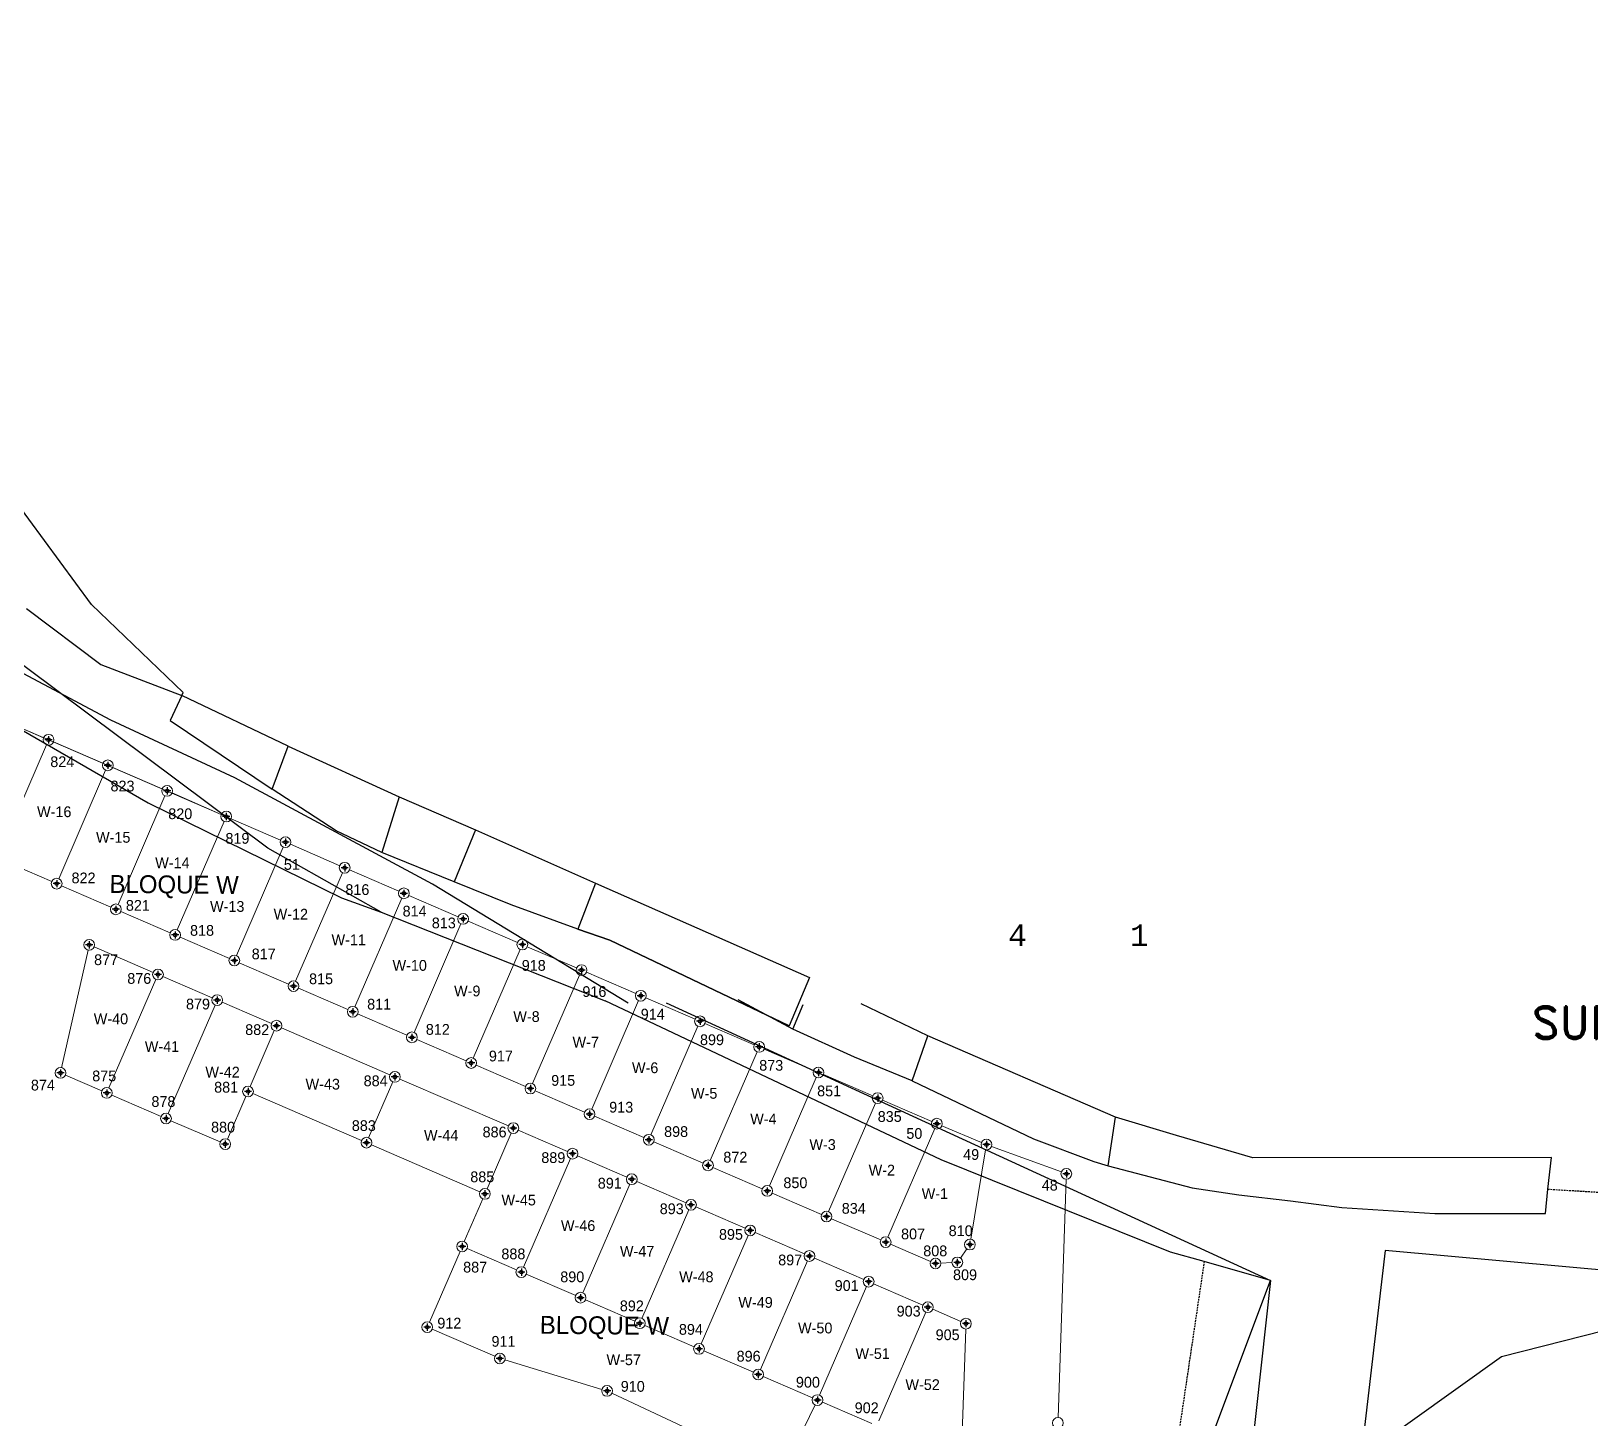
# Model space of a CAD drawing. Header units: millimetres. Extents: x 612074 to 614541, y 1316471 to 1317841.
# Drawn here: x 613195.4 to 613413, y 1317613.4 to 1317807 of the extents above; entities that cross this region are included whole.
import ezdxf
from ezdxf.enums import TextEntityAlignment as Align

# ---------------------------------------------------------------- set-up
doc = ezdxf.new("R2010")
doc.units = ezdxf.units.MM
doc.linetypes.add('HIDDEN', pattern=[0.375, 0.25, -0.125])
doc.layers.add('CAPA ROJA', color=1, linetype='Continuous')
doc.styles.add('HUECA1', font='HUECA1.shx')
doc.styles.add('MONOTXT4', font='Monotxt4.shx')
doc.styles.add('Styledgn003', font='dgn003.shx')

msp = doc.modelspace()

# ---------------------------------------------------------------- linework, layer by layer
at = {"layer": 'CAPA ROJA', "color": 1, "linetype": 'Continuous'}
for p, q in [((613203.87, 1317727), (613145.01, 1317806.96)), ((613194.78, 1317726.43), (613205.14, 1317718.61)), ((613216.62, 1317714.71), (613203.87, 1317727)), ((613206.54, 1317710.84), (613184.86, 1317722.39)), ((613228.47, 1317693.01), (613187.82, 1317723.33)), ((613205.14, 1317718.61), (613216.47, 1317714.3)), ((613183.66, 1317715.55), (613211.75, 1317699.31)), ((613216.47, 1317714.3), (613214.85, 1317710.79)), ((613216.47, 1317714.3), (613216.62, 1317714.71)), ((613231.31, 1317707.25), (613216.47, 1317714.3)), ((613223.87, 1317702.82), (613206.54, 1317710.84)), ((613214.85, 1317710.79), (613229.07, 1317701.25)), ((613229.07, 1317701.25), (613231.31, 1317707.25)), ((613231.31, 1317707.25), (613246.75, 1317700.14)), ((613251.41, 1317688), (613223.87, 1317702.82)), ((613237.97, 1317695.41), (613229.07, 1317701.25)), ((613211.75, 1317699.31), (613238.73, 1317686.06)), ((613246.75, 1317700.14), (613244.37, 1317692.42)), ((613246.75, 1317700.14), (613257.42, 1317695.57)), ((613244.37, 1317692.42), (613237.97, 1317695.41)), ((613257.42, 1317695.57), (613254.43, 1317688.3)), ((613257.42, 1317695.57), (613274.13, 1317688.11)), ((613244.27, 1317684.08), (613228.47, 1317693.01)), ((613254.43, 1317688.3), (613244.37, 1317692.42)), ((613278.7, 1317671.39), (613251.41, 1317688)), ((613262.4, 1317685.11), (613254.43, 1317688.3)), ((613274.13, 1317688.11), (613271.7, 1317681.71)), ((613274.13, 1317688.11), (613304.01, 1317674.97)), ((613238.73, 1317686.06), (613244.27, 1317684.08)), ((613271.7, 1317681.71), (613262.4, 1317685.11)), ((613244.27, 1317684.08), (613275.51, 1317671.71)), ((613271.7, 1317681.71), (613276.17, 1317680.19)), ((613276.17, 1317680.19), (613271.7, 1317681.71)), ((613276.17, 1317680.19), (613301.16, 1317668.21)), ((613301.16, 1317668.21), (613276.17, 1317680.19)), ((613304.01, 1317674.97), (613301.16, 1317668.21)), ((613322.37, 1317649.55), (613275.51, 1317671.71)), ((613283.99, 1317671.41), (613368.31, 1317632.69)), ((613301.67, 1317667.76), (613294.06, 1317671.83)), ((613301.67, 1317667.76), (613303.11, 1317671.2)), ((613320.49, 1317666.81), (613311.21, 1317671.28)), ((613310.28, 1317663.84), (613301.67, 1317667.76)), ((613318.34, 1317660.55), (613320.49, 1317666.81)), ((613346.68, 1317655.47), (613320.49, 1317666.81)), ((613318.34, 1317660.55), (613310.28, 1317663.84)), ((613318.34, 1317660.55), (613335.25, 1317652.47)), ((613345.66, 1317648.67), (613346.68, 1317655.47)), ((613355.2, 1317652.9), (613346.68, 1317655.47)), ((613335.25, 1317652.47), (613343.65, 1317649.31)), ((613365.86, 1317649.81), (613355.2, 1317652.9)), ((613354.34, 1317636.63), (613322.37, 1317649.55)), ((613343.65, 1317649.31), (613345.66, 1317648.67)), ((613345.66, 1317648.67), (613357.37, 1317645.64)), ((613407.51, 1317649.85), (613365.86, 1317649.81)), ((613406.97, 1317645.45), (613407.51, 1317649.85)), ((613357.37, 1317645.64), (613363.87, 1317644.64)), ((613363.87, 1317644.64), (613371.11, 1317643.83)), ((613371.11, 1317643.83), (613378.25, 1317642.9)), ((613406.65, 1317642.06), (613406.97, 1317645.45)), ((613378.25, 1317642.9), (613391.23, 1317642.06)), ((613391.23, 1317642.06), (613406.65, 1317642.06)), ((613359.05, 1317635.34), (613354.34, 1317636.63)), ((613368.31, 1317632.69), (613359.05, 1317635.34)), ((613384.31, 1317636.87), (613380.94, 1317608.11)), ((613439.4, 1317631.94), (613384.31, 1317636.87)), ((613352.15, 1317589.8), (613368.31, 1317632.69)), ((613368.31, 1317632.69), (613357.28, 1317532.31)), ((613400.54, 1317622.11), (613439.4, 1317631.94)), ((613380.94, 1317608.11), (613400.54, 1317622.11))]:
    msp.add_line(p, q, dxfattribs=at)
at = {"layer": 'CAPA ROJA', "color": 1, "linetype": 'Continuous', "lineweight": -3}
for p, q in [((613203.87, 1317727), (613145.01, 1317806.96)), ((613194.78, 1317726.43), (613205.14, 1317718.61)), ((613216.62, 1317714.71), (613203.87, 1317727)), ((613228.47, 1317693.01), (613187.82, 1317723.33)), ((613205.14, 1317718.61), (613216.47, 1317714.3)), ((613183.66, 1317715.55), (613211.75, 1317699.31)), ((613216.47, 1317714.3), (613214.85, 1317710.79)), ((613216.47, 1317714.3), (613216.62, 1317714.71)), ((613231.31, 1317707.25), (613216.47, 1317714.3)), ((613214.85, 1317710.79), (613229.07, 1317701.25)), ((613229.07, 1317701.25), (613231.31, 1317707.25)), ((613231.31, 1317707.25), (613246.75, 1317700.14)), ((613237.97, 1317695.41), (613229.07, 1317701.25)), ((613211.75, 1317699.31), (613238.73, 1317686.06)), ((613246.75, 1317700.14), (613244.37, 1317692.42)), ((613246.75, 1317700.14), (613257.42, 1317695.57)), ((613244.37, 1317692.42), (613237.97, 1317695.41)), ((613257.42, 1317695.57), (613254.43, 1317688.3)), ((613257.42, 1317695.57), (613274.13, 1317688.11)), ((613244.27, 1317684.08), (613228.47, 1317693.01)), ((613254.43, 1317688.3), (613244.37, 1317692.42)), ((613262.4, 1317685.11), (613254.43, 1317688.3)), ((613274.13, 1317688.11), (613271.7, 1317681.71)), ((613274.13, 1317688.11), (613304.01, 1317674.97)), ((613238.73, 1317686.06), (613244.27, 1317684.08)), ((613271.7, 1317681.71), (613262.4, 1317685.11)), ((613244.27, 1317684.08), (613275.51, 1317671.71)), ((613276.17, 1317680.19), (613271.7, 1317681.71)), ((613271.7, 1317681.71), (613276.17, 1317680.19)), ((613301.16, 1317668.21), (613276.17, 1317680.19)), ((613276.17, 1317680.19), (613301.16, 1317668.21)), ((613304.01, 1317674.97), (613301.16, 1317668.21))]:
    msp.add_line(p, q, dxfattribs=at)
at = {"layer": 'CAPA ROJA', "color": 1, "linetype": 'Continuous', "lineweight": 13}
for p, q in [((613230.22, 1317694.13), (613191.65, 1317710.8)), ((613197.18, 1317708.41), (613191.65, 1317710.8)), ((613197.57, 1317707.43), (613191.04, 1317692.31)), ((613191.04, 1317692.31), (613197.57, 1317707.43)), ((613205.44, 1317704.84), (613198.56, 1317707.82)), ((613205.83, 1317703.86), (613199.3, 1317688.73)), ((613199.3, 1317688.73), (613205.83, 1317703.86)), ((613213.71, 1317701.29), (613206.82, 1317704.25)), ((613221.96, 1317697.7), (613215.09, 1317700.7)), ((613214.1, 1317700.31), (613207.56, 1317685.16)), ((613207.56, 1317685.16), (613214.1, 1317700.31)), ((613222.35, 1317696.72), (613215.81, 1317681.59)), ((613215.81, 1317681.59), (613222.35, 1317696.72)), ((613230.22, 1317694.13), (613223.34, 1317697.11)), ((613230.61, 1317693.15), (613224.07, 1317678.01)), ((613224.07, 1317678.01), (613230.61, 1317693.15)), ((613238.48, 1317690.56), (613231.6, 1317693.54)), ((613191.43, 1317691.32), (613198.31, 1317688.34)), ((613238.87, 1317689.58), (613232.33, 1317674.44)), ((613232.33, 1317674.44), (613238.87, 1317689.58)), ((613246.74, 1317686.99), (613239.86, 1317689.97)), ((613199.69, 1317687.75), (613206.57, 1317684.77)), ((613247.13, 1317686.01), (613240.59, 1317670.87)), ((613240.59, 1317670.87), (613247.13, 1317686.01)), ((613255, 1317683.43), (613248.12, 1317686.4)), ((613207.95, 1317684.17), (613214.83, 1317681.2)), ((613248.85, 1317667.3), (613255.39, 1317682.44)), ((613255.39, 1317682.44), (613248.85, 1317667.3)), ((613263.26, 1317679.86), (613256.38, 1317682.83)), ((613203.38, 1317678.79), (613199.69, 1317662.38)), ((613212.44, 1317675.68), (613204.23, 1317679.23)), ((613216.21, 1317680.6), (613223.09, 1317677.62)), ((613263.65, 1317678.87), (613257.11, 1317663.73)), ((613257.11, 1317663.73), (613263.65, 1317678.87)), ((613271.52, 1317676.29), (613264.64, 1317679.26)), ((613224.46, 1317677.03), (613231.35, 1317674.05)), ((613206.29, 1317659.55), (613212.83, 1317674.69)), ((613212.83, 1317674.69), (613206.29, 1317659.55)), ((613220.7, 1317672.11), (613213.82, 1317675.08)), ((613271.91, 1317675.3), (613265.37, 1317660.16)), ((613265.37, 1317660.16), (613271.91, 1317675.3)), ((613279.78, 1317672.72), (613272.9, 1317675.69)), ((613232.72, 1317673.46), (613239.6, 1317670.48)), ((613288.04, 1317669.15), (613281.16, 1317672.12)), ((613214.55, 1317655.98), (613221.09, 1317671.12)), ((613221.09, 1317671.12), (613214.55, 1317655.98)), ((613228.96, 1317668.54), (613222.08, 1317671.51)), ((613240.98, 1317669.88), (613247.86, 1317666.91)), ((613280.17, 1317671.73), (613273.63, 1317656.59)), ((613273.63, 1317656.59), (613280.17, 1317671.73)), ((613245.48, 1317661.4), (613230.34, 1317667.94)), ((613288.43, 1317668.16), (613281.89, 1317653.02)), ((613281.89, 1317653.02), (613288.43, 1317668.16)), ((613296.3, 1317665.58), (613289.42, 1317668.55)), ((613225.98, 1317659.75), (613229.35, 1317667.55)), ((613229.35, 1317667.55), (613225.98, 1317659.75)), ((613249.24, 1317666.31), (613256.12, 1317663.34)), ((613296.69, 1317664.59), (613290.15, 1317649.45)), ((613290.15, 1317649.45), (613296.69, 1317664.59)), ((613304.56, 1317662.01), (613297.68, 1317664.98)), ((613200.21, 1317661.36), (613205.3, 1317659.16)), ((613257.5, 1317662.74), (613264.38, 1317659.77)), ((613312.82, 1317658.44), (613305.94, 1317661.41)), ((613242.5, 1317652.61), (613245.87, 1317660.41)), ((613245.87, 1317660.41), (613242.5, 1317652.61)), ((613262, 1317654.26), (613246.86, 1317660.8)), ((613265.76, 1317659.17), (613272.64, 1317656.2)), ((613304.95, 1317661.02), (613298.41, 1317645.88)), ((613298.41, 1317645.88), (613304.95, 1317661.02)), ((613206.68, 1317658.56), (613213.56, 1317655.59)), ((613222.81, 1317652.41), (613225.39, 1317658.37)), ((613226.37, 1317658.76), (613241.52, 1317652.22)), ((613313.21, 1317657.45), (613306.67, 1317642.31)), ((613306.67, 1317642.31), (613313.21, 1317657.45)), ((613321.08, 1317654.87), (613314.2, 1317657.84)), ((613214.94, 1317654.99), (613221.82, 1317652.02)), ((613274.02, 1317655.6), (613280.9, 1317652.63)), ((613259.02, 1317645.47), (613262.39, 1317653.27)), ((613262.39, 1317653.27), (613259.02, 1317645.47)), ((613270.26, 1317650.69), (613263.38, 1317653.66)), ((613321.47, 1317653.88), (613314.93, 1317638.74)), ((613314.93, 1317638.74), (613321.47, 1317653.88)), ((613327.99, 1317651.95), (613322.46, 1317654.28)), ((613327.99, 1317651.95), (613322.46, 1317654.28)), ((613242.89, 1317651.63), (613258.04, 1317645.08)), ((613282.28, 1317652.03), (613289.16, 1317649.06)), ((613326.51, 1317638.45), (613328.56, 1317650.92)), ((613339.13, 1317647.84), (613329.39, 1317651.4)), ((613264.11, 1317634.56), (613270.66, 1317649.7)), ((613270.66, 1317649.7), (613264.11, 1317634.56)), ((613278.52, 1317647.12), (613271.64, 1317650.09)), ((613290.54, 1317648.46), (613297.42, 1317645.49)), ((613272.37, 1317630.99), (613278.92, 1317646.13)), ((613278.92, 1317646.13), (613272.37, 1317630.99)), ((613286.78, 1317643.55), (613279.9, 1317646.52)), ((613338.68, 1317613.58), (613339.81, 1317646.83)), ((613258.43, 1317644.1), (613255.85, 1317638.13)), ((613298.8, 1317644.89), (613305.68, 1317641.92)), ((613280.63, 1317627.42), (613287.18, 1317642.56)), ((613287.18, 1317642.56), (613280.63, 1317627.42)), ((613295.04, 1317639.98), (613288.16, 1317642.95)), ((613307.06, 1317641.32), (613313.94, 1317638.35)), ((613288.89, 1317623.85), (613295.44, 1317638.99)), ((613295.44, 1317638.99), (613288.89, 1317623.85)), ((613303.3, 1317636.41), (613296.42, 1317639.39)), ((613315.32, 1317637.76), (613320.89, 1317635.37)), ((613250.99, 1317626.88), (613255.26, 1317636.75)), ((613256.24, 1317637.14), (613263.12, 1317634.17)), ((613256.24, 1317637.14), (613263.12, 1317634.17)), ((613297.15, 1317620.28), (613303.7, 1317635.42)), ((613303.7, 1317635.42), (613297.15, 1317620.28)), ((613311.56, 1317632.84), (613304.68, 1317635.82)), ((613322.33, 1317635.11), (613323.87, 1317635.19)), ((613325.06, 1317635.83), (613325.95, 1317637.1)), ((613264.5, 1317633.57), (613271.39, 1317630.6)), ((613264.5, 1317633.57), (613271.39, 1317630.6)), ((613305.41, 1317616.71), (613311.96, 1317631.86)), ((613311.96, 1317631.86), (613305.41, 1317616.71)), ((613319.82, 1317629.27), (613312.94, 1317632.25)), ((613272.76, 1317630), (613279.65, 1317627.03)), ((613272.76, 1317630), (613279.65, 1317627.03)), ((613325.13, 1317626.98), (613321.2, 1317628.68)), ((613281.02, 1317626.43), (613287.91, 1317623.46)), ((613281.02, 1317626.43), (613287.91, 1317623.46)), ((613313.67, 1317613.14), (613320.22, 1317628.29)), ((613320.22, 1317628.29), (613313.67, 1317613.14)), ((613260.12, 1317622.12), (613251.38, 1317625.9)), ((613325.19, 1317608.11), (613325.8, 1317625.93)), ((613289.28, 1317622.87), (613296.17, 1317619.89)), ((613289.28, 1317622.87), (613296.17, 1317619.89)), ((613275.05, 1317617.51), (613261.52, 1317621.61)), ((613297.54, 1317619.3), (613304.43, 1317616.32)), ((613297.54, 1317619.3), (613304.43, 1317616.32)), ((613299.51, 1317606.17), (613276.45, 1317616.98)), ((613305.8, 1317615.73), (613312.69, 1317612.75)), ((613305.8, 1317615.73), (613312.69, 1317612.75)), ((613300.51, 1317606.52), (613304.79, 1317615.35)), ((613304.79, 1317615.35), (613300.51, 1317606.52))]:
    msp.add_line(p, q, dxfattribs=at)
at = {"layer": 'CAPA ROJA', "color": 0, "linetype": 'ByBlock', "lineweight": -2}
for p, q in [((613198.37, 1317708.12), (613197.37, 1317708.12)), ((613198.37, 1317708.12), (613197.37, 1317708.12)), ((613197.87, 1317708.61), (613197.87, 1317707.62)), ((613197.87, 1317708.61), (613197.87, 1317707.62)), ((613206.13, 1317705.05), (613206.13, 1317704.05)), ((613206.13, 1317705.05), (613206.13, 1317704.05)), ((613206.63, 1317704.55), (613205.63, 1317704.55)), ((613206.63, 1317704.55), (613205.63, 1317704.55)), ((613214.9, 1317700.99), (613213.9, 1317700.99)), ((613214.9, 1317700.99), (613213.9, 1317700.99)), ((613214.4, 1317701.49), (613214.4, 1317700.49)), ((613214.4, 1317701.49), (613214.4, 1317700.49)), ((613223.15, 1317697.41), (613222.15, 1317697.41)), ((613223.15, 1317697.41), (613222.15, 1317697.41)), ((613222.65, 1317697.91), (613222.65, 1317696.91)), ((613222.65, 1317697.91), (613222.65, 1317696.91)), ((613231.41, 1317693.84), (613230.41, 1317693.84)), ((613231.41, 1317693.84), (613230.41, 1317693.84)), ((613231.41, 1317693.84), (613230.41, 1317693.84)), ((613230.91, 1317694.34), (613230.91, 1317693.34)), ((613230.91, 1317694.34), (613230.91, 1317693.34)), ((613230.91, 1317694.34), (613230.91, 1317693.34)), ((613239.67, 1317690.27), (613238.67, 1317690.27)), ((613239.67, 1317690.27), (613238.67, 1317690.27)), ((613239.17, 1317690.77), (613239.17, 1317689.77)), ((613239.17, 1317690.77), (613239.17, 1317689.77)), ((613199.5, 1317688.05), (613198.5, 1317688.05)), ((613199.5, 1317688.05), (613198.5, 1317688.05)), ((613199, 1317688.55), (613199, 1317687.55)), ((613199, 1317688.55), (613199, 1317687.55)), ((613247.93, 1317686.7), (613246.93, 1317686.7)), ((613247.93, 1317686.7), (613246.93, 1317686.7)), ((613247.43, 1317687.2), (613247.43, 1317686.2)), ((613247.43, 1317687.2), (613247.43, 1317686.2)), ((613207.76, 1317684.47), (613206.76, 1317684.47)), ((613207.76, 1317684.47), (613206.76, 1317684.47)), ((613207.26, 1317684.97), (613207.26, 1317683.97)), ((613207.26, 1317684.97), (613207.26, 1317683.97)), ((613256.19, 1317683.13), (613255.19, 1317683.13)), ((613256.19, 1317683.13), (613255.19, 1317683.13)), ((613255.69, 1317683.63), (613255.69, 1317682.63)), ((613255.69, 1317683.63), (613255.69, 1317682.63)), ((613216.02, 1317680.9), (613215.02, 1317680.9)), ((613216.02, 1317680.9), (613215.02, 1317680.9)), ((613215.52, 1317681.4), (613215.52, 1317680.4)), ((613215.52, 1317681.4), (613215.52, 1317680.4)), ((613204.04, 1317679.52), (613203.04, 1317679.52)), ((613203.54, 1317680.02), (613203.54, 1317679.02)), ((613264.45, 1317679.56), (613263.45, 1317679.56)), ((613264.45, 1317679.56), (613263.45, 1317679.56)), ((613263.95, 1317680.06), (613263.95, 1317679.06)), ((613263.95, 1317680.06), (613263.95, 1317679.06)), ((613224.28, 1317677.33), (613223.28, 1317677.33)), ((613224.28, 1317677.33), (613223.28, 1317677.33)), ((613223.78, 1317677.83), (613223.78, 1317676.83)), ((613223.78, 1317677.83), (613223.78, 1317676.83)), ((613272.21, 1317676.49), (613272.21, 1317675.49)), ((613272.21, 1317676.49), (613272.21, 1317675.49)), ((613213.63, 1317675.38), (613212.63, 1317675.38)), ((613213.63, 1317675.38), (613212.63, 1317675.38)), ((613213.13, 1317675.88), (613213.13, 1317674.88)), ((613213.13, 1317675.88), (613213.13, 1317674.88)), ((613232.03, 1317674.25), (613232.03, 1317673.25)), ((613232.03, 1317674.25), (613232.03, 1317673.25)), ((613272.71, 1317675.99), (613271.71, 1317675.99)), ((613272.71, 1317675.99), (613271.71, 1317675.99)), ((613221.39, 1317672.31), (613221.39, 1317671.31)), ((613221.39, 1317672.31), (613221.39, 1317671.31)), ((613232.53, 1317673.75), (613231.53, 1317673.75)), ((613232.53, 1317673.75), (613231.53, 1317673.75)), ((613280.97, 1317672.42), (613279.97, 1317672.42)), ((613280.97, 1317672.42), (613279.97, 1317672.42)), ((613280.47, 1317672.92), (613280.47, 1317671.92)), ((613280.47, 1317672.92), (613280.47, 1317671.92)), ((613221.89, 1317671.81), (613220.89, 1317671.81)), ((613221.89, 1317671.81), (613220.89, 1317671.81)), ((613240.79, 1317670.18), (613239.79, 1317670.18)), ((613240.79, 1317670.18), (613239.79, 1317670.18)), ((613240.29, 1317670.68), (613240.29, 1317669.68)), ((613240.29, 1317670.68), (613240.29, 1317669.68)), ((613230.15, 1317668.24), (613229.15, 1317668.24)), ((613230.15, 1317668.24), (613229.15, 1317668.24)), ((613229.65, 1317668.74), (613229.65, 1317667.74)), ((613229.65, 1317668.74), (613229.65, 1317667.74)), ((613289.23, 1317668.85), (613288.23, 1317668.85)), ((613289.23, 1317668.85), (613288.23, 1317668.85)), ((613288.73, 1317669.35), (613288.73, 1317668.35)), ((613288.73, 1317669.35), (613288.73, 1317668.35)), ((613249.05, 1317666.61), (613248.05, 1317666.61)), ((613249.05, 1317666.61), (613248.05, 1317666.61)), ((613248.55, 1317667.11), (613248.55, 1317666.11)), ((613248.55, 1317667.11), (613248.55, 1317666.11)), ((613296.99, 1317665.78), (613296.99, 1317664.78)), ((613296.99, 1317665.78), (613296.99, 1317664.78)), ((613256.81, 1317663.54), (613256.81, 1317662.54)), ((613256.81, 1317663.54), (613256.81, 1317662.54)), ((613297.49, 1317665.28), (613296.49, 1317665.28)), ((613297.49, 1317665.28), (613296.49, 1317665.28)), ((613200.03, 1317661.65), (613199.03, 1317661.65)), ((613199.53, 1317662.15), (613199.53, 1317661.15)), ((613246.17, 1317661.6), (613246.17, 1317660.6)), ((613246.17, 1317661.6), (613246.17, 1317660.6)), ((613257.31, 1317663.04), (613256.31, 1317663.04)), ((613257.31, 1317663.04), (613256.31, 1317663.04)), ((613305.75, 1317661.71), (613304.75, 1317661.71)), ((613305.75, 1317661.71), (613304.75, 1317661.71)), ((613305.25, 1317662.21), (613305.25, 1317661.21)), ((613305.25, 1317662.21), (613305.25, 1317661.21)), ((613205.99, 1317659.36), (613205.99, 1317658.36)), ((613205.99, 1317659.36), (613205.99, 1317658.36)), ((613226.19, 1317659.06), (613225.19, 1317659.06)), ((613226.19, 1317659.06), (613225.19, 1317659.06)), ((613225.69, 1317659.56), (613225.69, 1317658.56)), ((613225.69, 1317659.56), (613225.69, 1317658.56)), ((613246.67, 1317661.1), (613245.67, 1317661.1)), ((613246.67, 1317661.1), (613245.67, 1317661.1)), ((613265.57, 1317659.47), (613264.57, 1317659.47)), ((613265.57, 1317659.47), (613264.57, 1317659.47)), ((613265.07, 1317659.97), (613265.07, 1317658.97)), ((613265.07, 1317659.97), (613265.07, 1317658.97)), ((613206.49, 1317658.86), (613205.49, 1317658.86)), ((613206.49, 1317658.86), (613205.49, 1317658.86)), ((613314.01, 1317658.14), (613313.01, 1317658.14)), ((613314.01, 1317658.14), (613313.01, 1317658.14)), ((613313.51, 1317658.64), (613313.51, 1317657.64)), ((613313.51, 1317658.64), (613313.51, 1317657.64)), ((613214.75, 1317655.29), (613213.75, 1317655.29)), ((613214.75, 1317655.29), (613213.75, 1317655.29)), ((613214.25, 1317655.79), (613214.25, 1317654.79)), ((613214.25, 1317655.79), (613214.25, 1317654.79)), ((613273.83, 1317655.9), (613272.83, 1317655.9)), ((613273.83, 1317655.9), (613272.83, 1317655.9)), ((613273.33, 1317656.4), (613273.33, 1317655.4)), ((613273.33, 1317656.4), (613273.33, 1317655.4)), ((613321.77, 1317655.07), (613321.77, 1317654.07)), ((613321.77, 1317655.07), (613321.77, 1317654.07)), ((613321.77, 1317655.07), (613321.77, 1317654.07)), ((613263.19, 1317653.96), (613262.19, 1317653.96)), ((613263.19, 1317653.96), (613262.19, 1317653.96)), ((613262.69, 1317654.46), (613262.69, 1317653.46)), ((613262.69, 1317654.46), (613262.69, 1317653.46)), ((613281.59, 1317652.83), (613281.59, 1317651.83)), ((613281.59, 1317652.83), (613281.59, 1317651.83)), ((613322.27, 1317654.57), (613321.27, 1317654.57)), ((613322.27, 1317654.57), (613321.27, 1317654.57)), ((613322.27, 1317654.57), (613321.27, 1317654.57)), ((613223.01, 1317651.72), (613222.01, 1317651.72)), ((613222.51, 1317652.22), (613222.51, 1317651.22)), ((613242.71, 1317651.92), (613241.71, 1317651.92)), ((613242.71, 1317651.92), (613241.71, 1317651.92)), ((613242.21, 1317652.42), (613242.21, 1317651.42)), ((613242.21, 1317652.42), (613242.21, 1317651.42)), ((613271.45, 1317650.39), (613270.45, 1317650.39)), ((613271.45, 1317650.39), (613270.45, 1317650.39)), ((613270.95, 1317650.89), (613270.95, 1317649.89)), ((613270.95, 1317650.89), (613270.95, 1317649.89)), ((613282.09, 1317652.33), (613281.09, 1317652.33)), ((613282.09, 1317652.33), (613281.09, 1317652.33)), ((613329.18, 1317651.66), (613328.18, 1317651.66)), ((613329.18, 1317651.66), (613328.18, 1317651.66)), ((613328.68, 1317652.16), (613328.68, 1317651.16)), ((613328.68, 1317652.16), (613328.68, 1317651.16)), ((613290.35, 1317648.76), (613289.35, 1317648.76)), ((613290.35, 1317648.76), (613289.35, 1317648.76)), ((613289.85, 1317649.26), (613289.85, 1317648.26)), ((613289.85, 1317649.26), (613289.85, 1317648.26)), ((613279.71, 1317646.82), (613278.71, 1317646.82)), ((613279.71, 1317646.82), (613278.71, 1317646.82)), ((613279.21, 1317647.32), (613279.21, 1317646.32)), ((613279.21, 1317647.32), (613279.21, 1317646.32)), ((613340.33, 1317647.58), (613339.33, 1317647.58)), ((613339.83, 1317648.08), (613339.83, 1317647.08)), ((613259.23, 1317644.78), (613258.23, 1317644.78)), ((613259.23, 1317644.78), (613258.23, 1317644.78)), ((613258.73, 1317645.28), (613258.73, 1317644.28)), ((613258.73, 1317645.28), (613258.73, 1317644.28)), ((613298.61, 1317645.19), (613297.61, 1317645.19)), ((613298.61, 1317645.19), (613297.61, 1317645.19)), ((613298.11, 1317645.69), (613298.11, 1317644.69)), ((613298.11, 1317645.69), (613298.11, 1317644.69)), ((613287.97, 1317643.25), (613286.97, 1317643.25)), ((613287.97, 1317643.25), (613286.97, 1317643.25)), ((613287.47, 1317643.75), (613287.47, 1317642.75)), ((613287.47, 1317643.75), (613287.47, 1317642.75)), ((613306.87, 1317641.62), (613305.87, 1317641.62)), ((613306.87, 1317641.62), (613305.87, 1317641.62)), ((613306.37, 1317642.12), (613306.37, 1317641.12)), ((613306.37, 1317642.12), (613306.37, 1317641.12)), ((613296.23, 1317639.68), (613295.23, 1317639.68)), ((613296.23, 1317639.68), (613295.23, 1317639.68)), ((613295.73, 1317640.18), (613295.73, 1317639.18)), ((613295.73, 1317640.18), (613295.73, 1317639.18)), ((613256.05, 1317637.44), (613255.05, 1317637.44)), ((613256.05, 1317637.44), (613255.05, 1317637.44)), ((613255.55, 1317637.94), (613255.55, 1317636.94)), ((613255.55, 1317637.94), (613255.55, 1317636.94)), ((613315.13, 1317638.05), (613314.13, 1317638.05)), ((613315.13, 1317638.05), (613314.13, 1317638.05)), ((613314.63, 1317638.55), (613314.63, 1317637.55)), ((613314.63, 1317638.55), (613314.63, 1317637.55)), ((613326.88, 1317637.71), (613325.88, 1317637.71)), ((613326.38, 1317638.21), (613326.38, 1317637.21)), ((613304.49, 1317636.11), (613303.49, 1317636.11)), ((613304.49, 1317636.11), (613303.49, 1317636.11)), ((613303.99, 1317636.61), (613303.99, 1317635.61)), ((613303.99, 1317636.61), (613303.99, 1317635.61)), ((613322.08, 1317635.07), (613321.08, 1317635.07)), ((613321.58, 1317635.57), (613321.58, 1317634.57)), ((613325.12, 1317635.22), (613324.12, 1317635.22)), ((613324.62, 1317635.72), (613324.62, 1317634.72)), ((613264.31, 1317633.87), (613263.31, 1317633.87)), ((613264.31, 1317633.87), (613263.31, 1317633.87)), ((613264.31, 1317633.87), (613263.31, 1317633.87)), ((613263.81, 1317634.37), (613263.81, 1317633.37)), ((613263.81, 1317634.37), (613263.81, 1317633.37)), ((613263.81, 1317634.37), (613263.81, 1317633.37)), ((613312.25, 1317633.04), (613312.25, 1317632.04)), ((613312.25, 1317633.04), (613312.25, 1317632.04)), ((613272.07, 1317630.8), (613272.07, 1317629.8)), ((613272.07, 1317630.8), (613272.07, 1317629.8)), ((613272.07, 1317630.8), (613272.07, 1317629.8)), ((613312.75, 1317632.54), (613311.75, 1317632.54)), ((613312.75, 1317632.54), (613311.75, 1317632.54)), ((613272.57, 1317630.3), (613271.57, 1317630.3)), ((613272.57, 1317630.3), (613271.57, 1317630.3)), ((613272.57, 1317630.3), (613271.57, 1317630.3)), ((613321.01, 1317628.97), (613320.01, 1317628.97)), ((613321.01, 1317628.97), (613320.01, 1317628.97)), ((613320.51, 1317629.47), (613320.51, 1317628.47)), ((613320.51, 1317629.47), (613320.51, 1317628.47)), ((613250.69, 1317626.69), (613250.69, 1317625.69)), ((613280.83, 1317626.73), (613279.83, 1317626.73)), ((613280.83, 1317626.73), (613279.83, 1317626.73)), ((613280.83, 1317626.73), (613279.83, 1317626.73)), ((613280.33, 1317627.23), (613280.33, 1317626.23)), ((613280.33, 1317627.23), (613280.33, 1317626.23)), ((613280.33, 1317627.23), (613280.33, 1317626.23)), ((613326.32, 1317626.68), (613325.32, 1317626.68)), ((613325.82, 1317627.18), (613325.82, 1317626.18)), ((613251.19, 1317626.19), (613250.19, 1317626.19)), ((613260.81, 1317622.32), (613260.81, 1317621.32)), ((613289.09, 1317623.16), (613288.09, 1317623.16)), ((613289.09, 1317623.16), (613288.09, 1317623.16)), ((613289.09, 1317623.16), (613288.09, 1317623.16)), ((613288.59, 1317623.66), (613288.59, 1317622.66)), ((613288.59, 1317623.66), (613288.59, 1317622.66)), ((613288.59, 1317623.66), (613288.59, 1317622.66)), ((613261.31, 1317621.82), (613260.31, 1317621.82)), ((613296.85, 1317620.09), (613296.85, 1317619.09)), ((613296.85, 1317620.09), (613296.85, 1317619.09)), ((613296.85, 1317620.09), (613296.85, 1317619.09)), ((613275.77, 1317617.8), (613275.77, 1317616.8)), ((613297.35, 1317619.59), (613296.35, 1317619.59)), ((613297.35, 1317619.59), (613296.35, 1317619.59)), ((613297.35, 1317619.59), (613296.35, 1317619.59)), ((613276.27, 1317617.3), (613275.27, 1317617.3)), ((613305.61, 1317616.02), (613304.61, 1317616.02)), ((613305.61, 1317616.02), (613304.61, 1317616.02)), ((613305.61, 1317616.02), (613304.61, 1317616.02)), ((613305.61, 1317616.02), (613304.61, 1317616.02)), ((613305.11, 1317616.52), (613305.11, 1317615.52)), ((613305.11, 1317616.52), (613305.11, 1317615.52)), ((613305.11, 1317616.52), (613305.11, 1317615.52)), ((613305.11, 1317616.52), (613305.11, 1317615.52))]:
    msp.add_line(p, q, dxfattribs=at)
at = {"layer": 'CAPA ROJA', "color": 1, "linetype": 'HIDDEN'}
for p, q in [((613406.97, 1317645.45), (613419.06, 1317644.71)), ((613359.05, 1317635.34), (613355.54, 1317611.66))]:
    msp.add_line(p, q, dxfattribs=at)
at = {"layer": 'CAPA ROJA', "color": 1, "linetype": 'Continuous', "lineweight": 13}
for centre in [(613197.87, 1317708.12), (613197.87, 1317708.12), (613206.13, 1317704.55), (613206.13, 1317704.55), (613214.4, 1317700.99), (613214.4, 1317700.99), (613222.65, 1317697.41), (613222.65, 1317697.41), (613230.91, 1317693.84), (613230.91, 1317693.84), (613230.91, 1317693.84), (613239.17, 1317690.27), (613239.17, 1317690.27), (613199, 1317688.05), (613199, 1317688.05), (613247.43, 1317686.7), (613247.43, 1317686.7), (613207.26, 1317684.47), (613207.26, 1317684.47), (613255.69, 1317683.13), (613255.69, 1317683.13), (613215.52, 1317680.9), (613215.52, 1317680.9), (613203.54, 1317679.52), (613263.95, 1317679.56), (613263.95, 1317679.56), (613223.78, 1317677.33), (613223.78, 1317677.33), (613272.21, 1317675.99), (613272.21, 1317675.99), (613213.13, 1317675.38), (613213.13, 1317675.38), (613232.03, 1317673.75), (613232.03, 1317673.75), (613221.39, 1317671.81), (613221.39, 1317671.81), (613280.47, 1317672.42), (613280.47, 1317672.42), (613240.29, 1317670.18), (613240.29, 1317670.18), (613229.65, 1317668.24), (613229.65, 1317668.24), (613288.73, 1317668.85), (613288.73, 1317668.85), (613248.55, 1317666.61), (613248.55, 1317666.61), (613296.99, 1317665.28), (613296.99, 1317665.28), (613256.81, 1317663.04), (613256.81, 1317663.04), (613199.53, 1317661.65), (613246.17, 1317661.1), (613246.17, 1317661.1), (613305.25, 1317661.71), (613305.25, 1317661.71), (613205.99, 1317658.86), (613205.99, 1317658.86), (613225.69, 1317659.06), (613225.69, 1317659.06), (613265.07, 1317659.47), (613265.07, 1317659.47), (613313.51, 1317658.14), (613313.51, 1317658.14), (613214.25, 1317655.29), (613214.25, 1317655.29), (613262.69, 1317653.96), (613262.69, 1317653.96), (613273.33, 1317655.9), (613273.33, 1317655.9), (613321.77, 1317654.57), (613321.77, 1317654.57), (613321.77, 1317654.57), (613222.51, 1317651.72), (613242.21, 1317651.92), (613242.21, 1317651.92), (613281.59, 1317652.33), (613281.59, 1317652.33), (613270.95, 1317650.39), (613270.95, 1317650.39), (613328.68, 1317651.66), (613328.68, 1317651.66), (613289.85, 1317648.76), (613289.85, 1317648.76), (613339.83, 1317647.58), (613279.21, 1317646.82), (613279.21, 1317646.82), (613298.11, 1317645.19), (613298.11, 1317645.19), (613258.73, 1317644.78), (613258.73, 1317644.78), (613287.47, 1317643.25), (613287.47, 1317643.25), (613306.37, 1317641.62), (613306.37, 1317641.62), (613295.73, 1317639.68), (613295.73, 1317639.68), (613255.55, 1317637.44), (613255.55, 1317637.44), (613314.63, 1317638.05), (613314.63, 1317638.05), (613326.38, 1317637.71), (613303.99, 1317636.11), (613303.99, 1317636.11), (613321.58, 1317635.07), (613324.62, 1317635.22), (613263.81, 1317633.87), (613263.81, 1317633.87), (613263.81, 1317633.87), (613312.25, 1317632.54), (613312.25, 1317632.54), (613272.07, 1317630.3), (613272.07, 1317630.3), (613272.07, 1317630.3), (613320.51, 1317628.97), (613320.51, 1317628.97), (613250.69, 1317626.19), (613280.33, 1317626.73), (613280.33, 1317626.73), (613280.33, 1317626.73), (613325.82, 1317626.68), (613260.81, 1317621.82), (613288.59, 1317623.16), (613288.59, 1317623.16), (613288.59, 1317623.16), (613296.85, 1317619.59), (613296.85, 1317619.59), (613296.85, 1317619.59), (613275.77, 1317617.3), (613305.11, 1317616.02), (613305.11, 1317616.02), (613305.11, 1317616.02), (613305.11, 1317616.02), (613338.65, 1317612.83), (613338.65, 1317612.83)]:
    msp.add_circle(centre, 0.75, dxfattribs=at)
at = {"layer": 'CAPA ROJA', "color": 0, "linetype": 'ByBlock', "lineweight": -2}
for centre in [(613197.87, 1317708.12), (613197.87, 1317708.12), (613206.13, 1317704.55), (613206.13, 1317704.55), (613214.4, 1317700.99), (613214.4, 1317700.99), (613222.65, 1317697.41), (613222.65, 1317697.41), (613230.91, 1317693.84), (613230.91, 1317693.84), (613230.91, 1317693.84), (613239.17, 1317690.27), (613239.17, 1317690.27), (613199, 1317688.05), (613199, 1317688.05), (613247.43, 1317686.7), (613247.43, 1317686.7), (613207.26, 1317684.47), (613207.26, 1317684.47), (613255.69, 1317683.13), (613255.69, 1317683.13), (613215.52, 1317680.9), (613215.52, 1317680.9), (613203.54, 1317679.52), (613263.95, 1317679.56), (613263.95, 1317679.56), (613223.78, 1317677.33), (613223.78, 1317677.33), (613213.13, 1317675.38), (613213.13, 1317675.38), (613272.21, 1317675.99), (613272.21, 1317675.99), (613221.39, 1317671.81), (613221.39, 1317671.81), (613232.03, 1317673.75), (613232.03, 1317673.75), (613280.47, 1317672.42), (613280.47, 1317672.42), (613240.29, 1317670.18), (613240.29, 1317670.18), (613229.65, 1317668.24), (613229.65, 1317668.24), (613288.73, 1317668.85), (613288.73, 1317668.85), (613248.55, 1317666.61), (613248.55, 1317666.61), (613296.99, 1317665.28), (613296.99, 1317665.28), (613199.53, 1317661.65), (613246.17, 1317661.1), (613246.17, 1317661.1), (613256.81, 1317663.04), (613256.81, 1317663.04), (613305.25, 1317661.71), (613305.25, 1317661.71), (613205.99, 1317658.86), (613205.99, 1317658.86), (613225.69, 1317659.06), (613225.69, 1317659.06), (613265.07, 1317659.47), (613265.07, 1317659.47), (613313.51, 1317658.14), (613313.51, 1317658.14), (613214.25, 1317655.29), (613214.25, 1317655.29), (613273.33, 1317655.9), (613273.33, 1317655.9), (613321.77, 1317654.57), (613321.77, 1317654.57), (613321.77, 1317654.57), (613262.69, 1317653.96), (613262.69, 1317653.96), (613281.59, 1317652.33), (613281.59, 1317652.33), (613222.51, 1317651.72), (613242.21, 1317651.92), (613242.21, 1317651.92), (613270.95, 1317650.39), (613270.95, 1317650.39), (613328.68, 1317651.66), (613328.68, 1317651.66), (613289.85, 1317648.76), (613289.85, 1317648.76), (613279.21, 1317646.82), (613279.21, 1317646.82), (613339.83, 1317647.58), (613258.73, 1317644.78), (613258.73, 1317644.78), (613298.11, 1317645.19), (613298.11, 1317645.19), (613287.47, 1317643.25), (613287.47, 1317643.25), (613306.37, 1317641.62), (613306.37, 1317641.62), (613295.73, 1317639.68), (613295.73, 1317639.68), (613255.55, 1317637.44), (613255.55, 1317637.44), (613314.63, 1317638.05), (613314.63, 1317638.05), (613326.38, 1317637.71), (613303.99, 1317636.11), (613303.99, 1317636.11), (613321.58, 1317635.07), (613324.62, 1317635.22), (613263.81, 1317633.87), (613263.81, 1317633.87), (613263.81, 1317633.87), (613312.25, 1317632.54), (613312.25, 1317632.54), (613272.07, 1317630.3), (613272.07, 1317630.3), (613272.07, 1317630.3), (613320.51, 1317628.97), (613320.51, 1317628.97), (613250.69, 1317626.19), (613280.33, 1317626.73), (613280.33, 1317626.73), (613280.33, 1317626.73), (613325.82, 1317626.68), (613260.81, 1317621.82), (613288.59, 1317623.16), (613288.59, 1317623.16), (613288.59, 1317623.16), (613296.85, 1317619.59), (613296.85, 1317619.59), (613296.85, 1317619.59), (613275.77, 1317617.3), (613305.11, 1317616.02), (613305.11, 1317616.02), (613305.11, 1317616.02), (613305.11, 1317616.02)]:
    msp.add_ellipse(centre, major_axis=(0, 0.25), ratio=0.999881, start_param=-1.57079, end_param=4.712395, dxfattribs=at)

# ---------------------------------------------------------------- texts
at = {"layer": 'CAPA ROJA', "color": 1, "linetype": 'Continuous', "lineweight": 0, "style": 'Styledgn003'}
for s, p in [('824', (613199.78, 1317705.81)), ('823', (613208.18, 1317702.42)), ('819', (613224.21, 1317695.12)), ('816', (613240.94, 1317687.97)), ('814', (613248.92, 1317684.97)), ('918', (613265.54, 1317677.4)), ('916', (613274, 1317673.75)), ('914', (613282.14, 1317670.6)), ('899', (613290.4, 1317667.03)), ('873', (613298.66, 1317663.46)), ('851', (613306.74, 1317659.89)), ('835', (613315.19, 1317656.32)), ('49', (613326.55, 1317651.02))]:
    msp.add_text(s, height=1.5, dxfattribs=at).set_placement(p, align=Align.TOP_CENTER)
at = {"layer": 'CAPA ROJA', "color": 1, "linetype": 'Continuous', "lineweight": 13, "style": 'Styledgn003'}
for s, p in [('W-16', (613198.66, 1317698.08)), ('W-15', (613206.89, 1317694.51)), ('W-14', (613215.14, 1317690.95)), ('W-13', (613222.79, 1317684.87)), ('W-12', (613231.66, 1317683.79)), ('W-11', (613239.73, 1317680.22)), ('W-10', (613248.24, 1317676.65)), ('W-9', (613256.27, 1317673.08)), ('W-40', (613206.57, 1317669.19)), ('W-8', (613264.53, 1317669.51)), ('W-41', (613213.69, 1317665.33)), ('W-7', (613272.79, 1317665.94)), ('W-42', (613222.14, 1317661.76)), ('W-6', (613281.08, 1317662.37)), ('W-43', (613236.11, 1317660.08)), ('W-5', (613289.31, 1317658.8)), ('W-4', (613297.57, 1317655.23)), ('W-44', (613252.63, 1317652.94)), ('W-3', (613305.83, 1317651.66)), ('W-2', (613314.09, 1317648.09)), ('W-45', (613263.44, 1317643.92)), ('W-1', (613321.49, 1317644.82)), ('W-46', (613271.73, 1317640.35)), ('W-47', (613279.96, 1317636.78)), ('W-48', (613288.22, 1317633.21)), ('W-49', (613296.48, 1317629.64)), ('W-50', (613304.8, 1317626.07)), ('W-57', (613278.09, 1317621.64)), ('W-51', (613312.81, 1317622.5)), ('W-52', (613319.78, 1317618.17))]:
    msp.add_text(s, height=1.5, dxfattribs=at).set_placement(p, align=Align.MIDDLE_CENTER)
at = {"layer": 'CAPA ROJA', "color": 1, "linetype": 'Continuous', "lineweight": 0, "style": 'Styledgn003'}
for s, p in [('820', (613217.91, 1317698.55)), ('822', (613204.42, 1317689.6)), ('51', (613232.92, 1317691.48)), ('818', (613220.95, 1317682.28)), ('817', (613229.55, 1317679)), ('815', (613237.55, 1317675.53)), ('811', (613245.65, 1317671.99)), ('917', (613262.63, 1317664.76)), ('915', (613271.32, 1317661.36)), ('874', (613198.75, 1317660.7)), ('913', (613279.41, 1317657.62)), ('898', (613287.07, 1317654.22)), ('50', (613319.74, 1317653.95)), ('872', (613295.33, 1317650.65)), ('850', (613303.71, 1317647.08)), ('48', (613338.63, 1317646.74)), ('834', (613311.85, 1317643.51)), ('807', (613320.12, 1317639.94)), ('887', (613259.04, 1317635.31)), ('905', (613324.94, 1317625.88))]:
    msp.add_text(s, height=1.5, dxfattribs=at).set_placement(p, align=Align.TOP_RIGHT)
at = {"layer": 'CAPA ROJA', "color": 1, "linetype": 'Continuous', "lineweight": 30, "style": 'Styledgn003'}
for p in [(613206.36, 1317686.77), (613266.38, 1317625.27)]:
    msp.add_text('BLOQUE W', height=2.5, rotation=359.4945, dxfattribs=at).set_placement(p)
at = {"layer": 'CAPA ROJA', "color": 1, "linetype": 'Continuous', "lineweight": 0, "style": 'Styledgn003'}
for s, p in [('821', (613208.65, 1317685.02)), ('912', (613252.09, 1317626.75))]:
    msp.add_text(s, height=1.5, dxfattribs=at).set_placement(p, align=Align.MIDDLE_LEFT)
for s, p in [('813', (613254.67, 1317682.57)), ('876', (613212.19, 1317674.83)), ('879', (613220.38, 1317671.26)), ('882', (613228.64, 1317667.69)), ('884', (613245.16, 1317660.55)), ('881', (613224.31, 1317659.66)), ('886', (613261.75, 1317653.41)), ('889', (613269.94, 1317649.84)), ('891', (613277.82, 1317646.27)), ('893', (613286.46, 1317642.7)), ('895', (613294.72, 1317639.13)), ('810', (613326.76, 1317639.64)), ('897', (613302.98, 1317635.56)), ('901', (613310.86, 1317631.99)), ('903', (613319.5, 1317628.42))]:
    msp.add_text(s, height=1.5, dxfattribs=at).set_placement(p, align=Align.MIDDLE_RIGHT)
at = {"layer": 'CAPA ROJA', "color": 1, "ltscale": 0.5, "style": 'MONOTXT4'}
for s, p in [('4', (613333.01, 1317679.36)), ('1', (613350, 1317679.36))]:
    msp.add_text(s, height=3, dxfattribs=at).set_placement(p, align=Align.CENTER)
at = {"layer": 'CAPA ROJA', "color": 1, "linetype": 'Continuous', "lineweight": 0, "style": 'Styledgn003'}
msp.add_text('877', height=1.5, dxfattribs=at).set_placement((613204.22, 1317678.19), align=Align.TOP_LEFT)
at = {"layer": 'CAPA ROJA', "color": 1, "ltscale": 0.5, "style": 'HUECA1'}
msp.add_text('SUPERFICIE = 230.01 m2', height=4.5, dxfattribs=at).set_placement((613444.48, 1317668.66), align=Align.MIDDLE)
at = {"layer": 'CAPA ROJA', "color": 1, "linetype": 'Continuous', "lineweight": 0, "style": 'Styledgn003'}
for s, p in [('812', (613252.16, 1317666.52)), ('875', (613205.63, 1317660.03)), ('878', (613213.89, 1317656.46)), ('880', (613222.21, 1317652.89)), ('883', (613241.84, 1317653.1)), ('885', (613258.36, 1317645.96)), ('808', (613321.54, 1317635.63)), ('888', (613262.7, 1317635.21)), ('890', (613270.91, 1317632.01)), ('892', (613279.22, 1317627.96)), ('894', (613287.46, 1317624.68)), ('911', (613261.32, 1317623.01)), ('896', (613295.51, 1317620.94)), ('910', (613279.35, 1317616.73)), ('900', (613303.78, 1317617.31)), ('902', (613311.98, 1317613.74))]:
    msp.add_text(s, height=1.5, dxfattribs=at).set_placement(p, align=Align.BOTTOM_CENTER)
msp.add_text('809', height=1.5, dxfattribs=at).set_placement((613327.37, 1317632.3), align=Align.BOTTOM_RIGHT)

doc.saveas('drawing.dxf')
